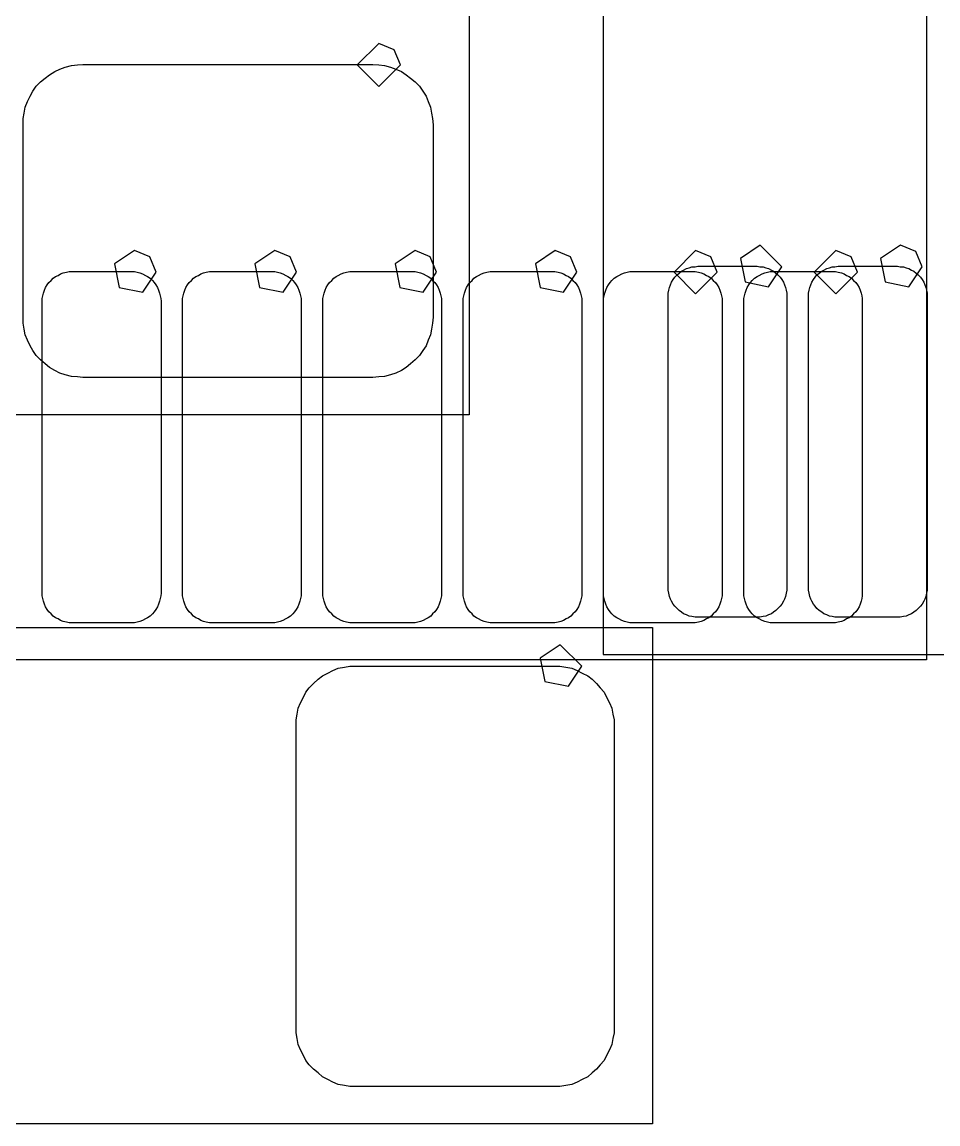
# Model space of a CAD drawing. Extents: x 114 to 258, y 8 to 198.
# Drawn here: x 199.31 to 203.55, y 47.04 to 52.14 of the extents above; entities that cross this region are included whole.
import ezdxf

# ---------------------------------------------------------------- set-up
doc = ezdxf.new("R2010")
doc.units = 0

msp = doc.modelspace()

# ---------------------------------------------------------------- linework, layer by layer
at = {"layer": 'Layer 1', "color": 7}
for points in [[(201.99858, 56.9085), (201.99858, 49.20976)], [(203.49718, 56.8831), (203.49718, 49.18436)], [(201.37882, 55.2194), (201.37882, 50.31974)], [(200.95972, 52.040006), (200.85972, 51.940006), (200.95972, 51.840006), (201.05972, 51.940006), (201.030431, 52.010717), (200.95972, 52.040006), (200.95972, 52.040006)], [(199.43318, 51.89454), (199.45858, 51.90978)], [(199.45858, 51.90978), (199.48144, 51.91994)], [(199.48144, 51.91994), (199.50684, 51.9301)], [(199.50684, 51.9301), (199.53478, 51.93772)], [(199.53478, 51.93772), (199.56272, 51.94026)], [(199.56272, 51.94026), (199.58812, 51.9428)], [(199.58812, 51.9428), (200.93178, 51.9428)], [(200.93178, 51.9428), (200.95972, 51.94026)], [(200.95972, 51.94026), (200.98512, 51.93772)], [(200.98512, 51.93772), (201.01306, 51.9301)], [(201.01306, 51.9301), (201.03846, 51.91994)], [(201.03846, 51.91994), (201.06386, 51.90978)], [(201.06386, 51.90978), (201.08672, 51.89454)], [(199.37222, 51.8412), (199.39254, 51.86152)], [(199.39254, 51.86152), (199.41286, 51.8793)], [(199.41286, 51.8793), (199.43318, 51.89454)], [(201.08672, 51.89454), (201.10704, 51.8793)], [(201.10704, 51.8793), (201.12736, 51.86152)], [(201.12736, 51.86152), (201.14768, 51.8412)], [(199.34428, 51.79548), (199.35698, 51.81834)], [(199.35698, 51.81834), (199.37222, 51.8412)], [(201.14768, 51.8412), (201.16292, 51.81834)], [(201.16292, 51.81834), (201.17816, 51.79548)], [(199.32142, 51.74468), (199.33158, 51.77008)], [(199.33158, 51.77008), (199.34428, 51.79548)], [(201.17816, 51.79548), (201.18832, 51.77008)], [(201.18832, 51.77008), (201.19848, 51.74468)], [(199.31126, 51.69134), (199.31634, 51.71674)], [(199.31634, 51.71674), (199.32142, 51.74468)], [(201.19848, 51.74468), (201.20356, 51.71674)], [(201.20356, 51.71674), (201.20864, 51.69134)], [(199.31126, 51.6634), (199.31126, 51.69134)], [(199.31126, 50.77186), (199.31126, 51.6634)], [(201.20864, 51.69134), (201.21118, 51.6634)], [(201.21118, 51.6634), (201.21118, 50.77186)], [(202.727306, 51.10554), (202.634918, 51.043808), (202.656595, 50.934829), (202.765574, 50.913152), (202.827306, 51.00554), (202.727306, 51.10554), (202.727306, 51.10554)], [(203.377292, 51.10554), (203.284904, 51.043808), (203.306581, 50.934829), (203.41556, 50.913152), (203.477292, 51.00554), (203.448003, 51.076251), (203.377292, 51.10554), (203.377292, 51.10554)], [(199.827134, 51.080648), (199.734746, 51.018916), (199.756423, 50.909937), (199.865402, 50.88826), (199.927134, 50.980648), (199.897845, 51.051359), (199.827134, 51.080648), (199.827134, 51.080648)], [(200.477374, 51.080648), (200.384986, 51.018916), (200.406663, 50.909937), (200.515642, 50.88826), (200.577374, 50.980648), (200.548085, 51.051359), (200.477374, 51.080648), (200.477374, 51.080648)], [(201.12736, 51.080648), (201.034972, 51.018916), (201.056649, 50.909937), (201.165628, 50.88826), (201.22736, 50.980648), (201.198071, 51.051359), (201.12736, 51.080648), (201.12736, 51.080648)], [(201.777346, 51.080648), (201.684958, 51.018916), (201.706635, 50.909937), (201.815614, 50.88826), (201.877346, 50.980648), (201.848057, 51.051359), (201.777346, 51.080648), (201.777346, 51.080648)], [(202.427332, 51.080648), (202.327332, 50.980648), (202.427332, 50.880648), (202.527332, 50.980648), (202.498043, 51.051359), (202.427332, 51.080648), (202.427332, 51.080648)], [(203.077318, 51.080648), (202.977318, 50.980648), (203.077318, 50.880648), (203.177318, 50.980648), (203.148029, 51.051359), (203.077318, 51.080648), (203.077318, 51.080648)], [(199.51192, 50.98014), (199.52462, 50.98268)], [(199.52462, 50.98268), (199.53732, 50.98268)], [(199.53732, 50.98268), (199.81164, 50.98268)], [(199.81164, 50.98268), (199.82688, 50.98268)], [(199.82688, 50.98268), (199.83958, 50.98014)], [(200.15962, 50.98014), (200.17486, 50.98268)], [(200.17486, 50.98268), (200.18756, 50.98268)], [(200.18756, 50.98268), (200.46188, 50.98268)], [(200.46188, 50.98268), (200.47712, 50.98268)], [(200.47712, 50.98268), (200.48982, 50.98014)], [(200.80986, 50.98014), (200.8251, 50.98268)], [(200.8251, 50.98268), (200.8378, 50.98268)], [(200.8378, 50.98268), (201.11212, 50.98268)], [(201.11212, 50.98268), (201.12736, 50.98268)], [(201.12736, 50.98268), (201.14006, 50.98014)], [(201.4601, 50.98014), (201.47534, 50.98268)], [(201.47534, 50.98268), (201.48804, 50.98268)], [(201.48804, 50.98268), (201.76236, 50.98268)], [(201.76236, 50.98268), (201.77506, 50.98268)], [(201.77506, 50.98268), (201.7903, 50.98014)], [(202.11034, 50.98014), (202.12304, 50.98268)], [(202.12304, 50.98268), (202.13828, 50.98268)], [(202.13828, 50.98268), (202.4126, 50.98268)], [(202.35164, 50.97506), (202.3618, 50.98522)], [(202.3618, 50.98522), (202.37196, 50.9903)], [(202.37196, 50.9903), (202.38466, 50.99792)], [(202.38466, 50.99792), (202.39736, 51.00046)], [(202.39736, 51.00046), (202.41006, 51.00554)], [(202.41006, 51.00554), (202.4253, 51.00554)], [(202.4126, 50.98268), (202.4253, 50.98268)], [(202.4253, 51.00554), (202.438, 51.00808)], [(202.4253, 50.98268), (202.44054, 50.98014)], [(202.438, 51.00808), (202.71232, 51.00808)], [(202.71232, 51.00808), (202.72502, 51.00554)], [(202.72502, 51.00554), (202.74026, 51.00554)], [(202.74026, 51.00554), (202.75296, 51.00046)], [(202.75296, 51.00046), (202.76566, 50.99792)], [(202.76058, 50.98014), (202.77328, 50.98268)], [(202.76566, 50.99792), (202.77836, 50.9903)], [(202.77328, 50.98268), (202.78852, 50.98268)], [(202.77836, 50.9903), (202.78852, 50.98522)], [(202.78852, 50.98522), (202.79868, 50.97506)], [(202.78852, 50.98268), (203.06284, 50.98268)], [(202.99934, 50.97506), (203.01204, 50.98522)], [(203.01204, 50.98522), (203.0222, 50.9903)], [(203.0222, 50.9903), (203.0349, 50.99792)], [(203.0349, 50.99792), (203.0476, 51.00046)], [(203.0476, 51.00046), (203.0603, 51.00554)], [(203.0603, 51.00554), (203.073, 51.00554)], [(203.06284, 50.98268), (203.07554, 50.98268)], [(203.073, 51.00554), (203.08824, 51.00808)], [(203.07554, 50.98268), (203.08824, 50.98014)], [(203.08824, 51.00808), (203.36256, 51.00808)], [(203.36256, 51.00808), (203.37526, 51.00554)], [(203.37526, 51.00554), (203.3905, 51.00554)], [(203.3905, 51.00554), (203.4032, 51.00046)], [(203.4032, 51.00046), (203.4159, 50.99792)], [(203.4159, 50.99792), (203.4286, 50.9903)], [(203.4286, 50.9903), (203.43876, 50.98522)], [(203.43876, 50.98522), (203.44892, 50.97506)], [(199.42302, 50.92172), (199.43064, 50.93188)], [(199.43064, 50.93188), (199.4408, 50.94204)], [(199.4408, 50.94204), (199.45096, 50.9522)], [(199.45096, 50.9522), (199.46112, 50.95982)], [(199.46112, 50.95982), (199.47382, 50.9649)], [(199.47382, 50.9649), (199.48398, 50.97252)], [(199.48398, 50.97252), (199.49668, 50.9776)], [(199.49668, 50.9776), (199.51192, 50.98014)], [(199.83958, 50.98014), (199.85228, 50.9776)], [(199.85228, 50.9776), (199.86498, 50.97252)], [(199.86498, 50.97252), (199.87768, 50.9649)], [(199.87768, 50.9649), (199.88784, 50.95982)], [(199.88784, 50.95982), (199.90054, 50.9522)], [(199.90054, 50.9522), (199.9107, 50.94204)], [(199.9107, 50.94204), (199.91832, 50.93188)], [(199.91832, 50.93188), (199.92594, 50.92172)], [(200.07326, 50.92172), (200.08088, 50.93188)], [(200.08088, 50.93188), (200.09104, 50.94204)], [(200.09104, 50.94204), (200.1012, 50.9522)], [(200.1012, 50.9522), (200.11136, 50.95982)], [(200.11136, 50.95982), (200.12406, 50.9649)], [(200.12406, 50.9649), (200.13422, 50.97252)], [(200.13422, 50.97252), (200.14692, 50.9776)], [(200.14692, 50.9776), (200.15962, 50.98014)], [(200.48982, 50.98014), (200.50252, 50.9776)], [(200.50252, 50.9776), (200.51522, 50.97252)], [(200.51522, 50.97252), (200.52792, 50.9649)], [(200.52792, 50.9649), (200.53808, 50.95982)], [(200.53808, 50.95982), (200.55078, 50.9522)], [(200.55078, 50.9522), (200.56094, 50.94204)], [(200.56094, 50.94204), (200.56856, 50.93188)], [(200.56856, 50.93188), (200.57618, 50.92172)], [(200.7235, 50.92172), (200.73112, 50.93188)], [(200.73112, 50.93188), (200.74128, 50.94204)], [(200.74128, 50.94204), (200.75144, 50.9522)], [(200.75144, 50.9522), (200.7616, 50.95982)], [(200.7616, 50.95982), (200.77176, 50.9649)], [(200.77176, 50.9649), (200.78446, 50.97252)], [(200.78446, 50.97252), (200.79716, 50.9776)], [(200.79716, 50.9776), (200.80986, 50.98014)], [(201.14006, 50.98014), (201.15276, 50.9776)], [(201.15276, 50.9776), (201.16546, 50.97252)], [(201.16546, 50.97252), (201.17816, 50.9649)], [(201.17816, 50.9649), (201.18832, 50.95982)], [(201.18832, 50.95982), (201.20102, 50.9522)], [(201.20102, 50.9522), (201.20864, 50.94204)], [(201.20864, 50.94204), (201.2188, 50.93188)], [(201.2188, 50.93188), (201.22642, 50.92172)], [(201.37374, 50.92172), (201.38136, 50.93188)], [(201.38136, 50.93188), (201.39152, 50.94204)], [(201.39152, 50.94204), (201.39914, 50.9522)], [(201.39914, 50.9522), (201.41184, 50.95982)], [(201.41184, 50.95982), (201.422, 50.9649)], [(201.422, 50.9649), (201.4347, 50.97252)], [(201.4347, 50.97252), (201.4474, 50.9776)], [(201.4474, 50.9776), (201.4601, 50.98014)], [(201.7903, 50.98014), (201.803, 50.9776)], [(201.803, 50.9776), (201.8157, 50.97252)], [(201.8157, 50.97252), (201.8284, 50.9649)], [(201.8284, 50.9649), (201.83856, 50.95982)], [(201.83856, 50.95982), (201.84872, 50.9522)], [(201.84872, 50.9522), (201.85888, 50.94204)], [(201.85888, 50.94204), (201.86904, 50.93188)], [(201.86904, 50.93188), (201.87666, 50.92172)], [(202.02398, 50.92172), (202.0316, 50.93188)], [(202.0316, 50.93188), (202.03922, 50.94204)], [(202.03922, 50.94204), (202.04938, 50.9522)], [(202.04938, 50.9522), (202.06208, 50.95982)], [(202.06208, 50.95982), (202.07224, 50.9649)], [(202.07224, 50.9649), (202.08494, 50.97252)], [(202.08494, 50.97252), (202.09764, 50.9776)], [(202.09764, 50.9776), (202.11034, 50.98014)], [(202.311, 50.92172), (202.31608, 50.93442)], [(202.31608, 50.93442), (202.3237, 50.94712)], [(202.3237, 50.94712), (202.33132, 50.95728)], [(202.33132, 50.95728), (202.34148, 50.96744)], [(202.34148, 50.96744), (202.35164, 50.97506)], [(202.44054, 50.98014), (202.45324, 50.9776)], [(202.45324, 50.9776), (202.46594, 50.97252)], [(202.46594, 50.97252), (202.47864, 50.9649)], [(202.47864, 50.9649), (202.4888, 50.95982)], [(202.4888, 50.95982), (202.49896, 50.9522)], [(202.49896, 50.9522), (202.50912, 50.94204)], [(202.50912, 50.94204), (202.51928, 50.93188)], [(202.51928, 50.93188), (202.5269, 50.92172)], [(202.67422, 50.92172), (202.68184, 50.93188)], [(202.68184, 50.93188), (202.68946, 50.94204)], [(202.68946, 50.94204), (202.69962, 50.9522)], [(202.69962, 50.9522), (202.71232, 50.95982)], [(202.71232, 50.95982), (202.72248, 50.9649)], [(202.72248, 50.9649), (202.73518, 50.97252)], [(202.73518, 50.97252), (202.74788, 50.9776)], [(202.74788, 50.9776), (202.76058, 50.98014)], [(202.79868, 50.97506), (202.80884, 50.96744)], [(202.80884, 50.96744), (202.819, 50.95728)], [(202.819, 50.95728), (202.82662, 50.94712)], [(202.82662, 50.94712), (202.83424, 50.93442)], [(202.83424, 50.93442), (202.83932, 50.92172)], [(202.96124, 50.92172), (202.96632, 50.93442)], [(202.96632, 50.93442), (202.97394, 50.94712)], [(202.97394, 50.94712), (202.98156, 50.95728)], [(202.98156, 50.95728), (202.98918, 50.96744)], [(202.98918, 50.96744), (202.99934, 50.97506)], [(203.08824, 50.98014), (203.10348, 50.9776)], [(203.10348, 50.9776), (203.11618, 50.97252)], [(203.11618, 50.97252), (203.12634, 50.9649)], [(203.12634, 50.9649), (203.13904, 50.95982)], [(203.13904, 50.95982), (203.1492, 50.9522)], [(203.1492, 50.9522), (203.15936, 50.94204)], [(203.15936, 50.94204), (203.16952, 50.93188)], [(203.16952, 50.93188), (203.17714, 50.92172)], [(203.44892, 50.97506), (203.45908, 50.96744)], [(203.45908, 50.96744), (203.46924, 50.95728)], [(203.46924, 50.95728), (203.47686, 50.94712)], [(203.47686, 50.94712), (203.48448, 50.93442)], [(203.48448, 50.93442), (203.48956, 50.92172)], [(199.4027, 50.87092), (199.40524, 50.88362)], [(199.40524, 50.88362), (199.41032, 50.89632)], [(199.41032, 50.89632), (199.4154, 50.90902)], [(199.4154, 50.90902), (199.42302, 50.92172)], [(199.92594, 50.92172), (199.93356, 50.90902)], [(199.93356, 50.90902), (199.93864, 50.89632)], [(199.93864, 50.89632), (199.94372, 50.88362)], [(199.94372, 50.88362), (199.94626, 50.87092)], [(200.05294, 50.87092), (200.05548, 50.88362)], [(200.05548, 50.88362), (200.06056, 50.89632)], [(200.06056, 50.89632), (200.06564, 50.90902)], [(200.06564, 50.90902), (200.07326, 50.92172)], [(200.57618, 50.92172), (200.5838, 50.90902)], [(200.5838, 50.90902), (200.58888, 50.89632)], [(200.58888, 50.89632), (200.59396, 50.88362)], [(200.59396, 50.88362), (200.5965, 50.87092)], [(200.70318, 50.87092), (200.70572, 50.88362)], [(200.70572, 50.88362), (200.7108, 50.89632)], [(200.7108, 50.89632), (200.71588, 50.90902)], [(200.71588, 50.90902), (200.7235, 50.92172)], [(201.22642, 50.92172), (201.23404, 50.90902)], [(201.23404, 50.90902), (201.23912, 50.89632)], [(201.23912, 50.89632), (201.2442, 50.88362)], [(201.2442, 50.88362), (201.24674, 50.87092)], [(201.35342, 50.87092), (201.35596, 50.88362)], [(201.35596, 50.88362), (201.36104, 50.89632)], [(201.36104, 50.89632), (201.36612, 50.90902)], [(201.36612, 50.90902), (201.37374, 50.92172)], [(201.87666, 50.92172), (201.88428, 50.90902)], [(201.88428, 50.90902), (201.88936, 50.89632)], [(201.88936, 50.89632), (201.89444, 50.88362)], [(201.89444, 50.88362), (201.89698, 50.87092)], [(202.00366, 50.87092), (202.0062, 50.88362)], [(202.0062, 50.88362), (202.01128, 50.89632)], [(202.01128, 50.89632), (202.01636, 50.90902)], [(202.01636, 50.90902), (202.02398, 50.92172)], [(202.30084, 50.88362), (202.30338, 50.89632)], [(202.30084, 50.87092), (202.30084, 50.88362)], [(202.30338, 50.89632), (202.30592, 50.90902)], [(202.30592, 50.90902), (202.311, 50.92172)], [(202.5269, 50.92172), (202.53452, 50.90902)], [(202.53452, 50.90902), (202.5396, 50.89632)], [(202.5396, 50.89632), (202.54468, 50.88362)], [(202.54468, 50.88362), (202.54722, 50.87092)], [(202.6539, 50.87092), (202.65644, 50.88362)], [(202.65644, 50.88362), (202.66152, 50.89632)], [(202.66152, 50.89632), (202.6666, 50.90902)], [(202.6666, 50.90902), (202.67422, 50.92172)], [(202.83932, 50.92172), (202.8444, 50.90902)], [(202.8444, 50.90902), (202.84694, 50.89632)], [(202.84694, 50.89632), (202.84948, 50.88362)], [(202.84948, 50.88362), (202.84948, 50.87092)], [(202.95108, 50.88362), (202.95362, 50.89632)], [(202.95108, 50.87092), (202.95108, 50.88362)], [(202.95362, 50.89632), (202.95616, 50.90902)], [(202.95616, 50.90902), (202.96124, 50.92172)], [(203.17714, 50.92172), (203.18476, 50.90902)], [(203.18476, 50.90902), (203.18984, 50.89632)], [(203.18984, 50.89632), (203.19492, 50.88362)], [(203.19492, 50.88362), (203.19746, 50.87092)], [(203.48956, 50.92172), (203.49464, 50.90902)], [(203.49464, 50.90902), (203.49718, 50.89632)], [(203.49718, 50.89632), (203.49972, 50.88362)], [(203.49972, 50.88362), (203.49972, 50.87092)], [(199.40016, 50.85822), (199.4027, 50.87092)], [(199.40016, 50.84552), (199.40016, 50.85822)], [(199.40016, 49.49424), (199.40016, 50.84552)], [(199.94626, 50.87092), (199.9488, 50.85822)], [(199.9488, 50.85822), (199.95134, 50.84552)], [(199.95134, 50.84552), (199.95134, 49.49424)], [(200.0504, 50.85822), (200.05294, 50.87092)], [(200.0504, 50.84552), (200.0504, 50.85822)], [(200.0504, 49.49424), (200.0504, 50.84552)], [(200.5965, 50.87092), (200.59904, 50.85822)], [(200.59904, 50.85822), (200.59904, 50.84552)], [(200.59904, 50.84552), (200.59904, 49.49424)], [(200.70064, 50.85822), (200.70318, 50.87092)], [(200.70064, 50.84552), (200.70064, 50.85822)], [(200.70064, 49.49424), (200.70064, 50.84552)], [(201.24674, 50.87092), (201.24928, 50.85822)], [(201.24928, 50.85822), (201.24928, 50.84552)], [(201.24928, 50.84552), (201.24928, 49.49424)], [(201.35088, 50.85822), (201.35342, 50.87092)], [(201.35088, 50.84552), (201.35088, 50.85822)], [(201.35088, 49.49424), (201.35088, 50.84552)], [(201.89698, 50.87092), (201.89952, 50.85822)], [(201.89952, 50.85822), (201.89952, 50.84552)], [(201.89952, 50.84552), (201.89952, 49.49424)], [(202.00112, 50.85822), (202.00366, 50.87092)], [(202.00112, 50.84552), (202.00112, 50.85822)], [(202.00112, 49.49424), (202.00112, 50.84552)], [(202.30084, 49.51964), (202.30084, 50.87092)], [(202.54722, 50.87092), (202.54976, 50.85822)], [(202.54976, 50.85822), (202.54976, 50.84552)], [(202.54976, 50.84552), (202.54976, 49.49424)], [(202.65136, 50.85822), (202.6539, 50.87092)], [(202.65136, 50.84552), (202.65136, 50.85822)], [(202.65136, 49.49424), (202.65136, 50.84552)], [(202.84948, 50.87092), (202.84948, 49.51964)], [(202.95108, 49.51964), (202.95108, 50.87092)], [(203.19746, 50.87092), (203.2, 50.85822)], [(203.2, 50.85822), (203.2, 50.84552)], [(203.2, 50.84552), (203.2, 49.49424)], [(203.49972, 50.87092), (203.49972, 49.51964)], [(199.31126, 50.74392), (199.31126, 50.77186)], [(199.31634, 50.71598), (199.31126, 50.74392)], [(201.20864, 50.74392), (201.20356, 50.71598)], [(201.21118, 50.77186), (201.20864, 50.74392)], [(199.32142, 50.69058), (199.31634, 50.71598)], [(199.33158, 50.66518), (199.32142, 50.69058)], [(201.19848, 50.69058), (201.18832, 50.66518)], [(201.20356, 50.71598), (201.19848, 50.69058)], [(199.34428, 50.63978), (199.33158, 50.66518)], [(199.35698, 50.61692), (199.34428, 50.63978)], [(201.17816, 50.63978), (201.16292, 50.61692)], [(201.18832, 50.66518), (201.17816, 50.63978)], [(199.37222, 50.59406), (199.35698, 50.61692)], [(199.39254, 50.57374), (199.37222, 50.59406)], [(199.41286, 50.55596), (199.39254, 50.57374)], [(201.12736, 50.57374), (201.10704, 50.55596)], [(201.14768, 50.59406), (201.12736, 50.57374)], [(201.16292, 50.61692), (201.14768, 50.59406)], [(199.43318, 50.53818), (199.41286, 50.55596)], [(199.45858, 50.52548), (199.43318, 50.53818)], [(199.48144, 50.51278), (199.45858, 50.52548)], [(201.06386, 50.52548), (201.03846, 50.51278)], [(201.08672, 50.53818), (201.06386, 50.52548)], [(201.10704, 50.55596), (201.08672, 50.53818)], [(199.50684, 50.50516), (199.48144, 50.51278)], [(199.53478, 50.49754), (199.50684, 50.50516)], [(199.56272, 50.495), (199.53478, 50.49754)], [(199.58812, 50.49246), (199.56272, 50.495)], [(200.93178, 50.49246), (199.58812, 50.49246)], [(200.95972, 50.495), (200.93178, 50.49246)], [(200.98512, 50.49754), (200.95972, 50.495)], [(201.01306, 50.50516), (200.98512, 50.49754)], [(201.03846, 50.51278), (201.01306, 50.50516)], [(201.37882, 50.31974), (199.13854, 50.31974)], [(202.30084, 49.50694), (202.30084, 49.51964)], [(202.30338, 49.49424), (202.30084, 49.50694)], [(202.84948, 49.50694), (202.84694, 49.49424)], [(202.84948, 49.51964), (202.84948, 49.50694)], [(202.95108, 49.50694), (202.95108, 49.51964)], [(202.95362, 49.49424), (202.95108, 49.50694)], [(203.49972, 49.50694), (203.49718, 49.49424)], [(203.49972, 49.51964), (203.49972, 49.50694)], [(199.40016, 49.48154), (199.40016, 49.49424)], [(199.4027, 49.46884), (199.40016, 49.48154)], [(199.40524, 49.45614), (199.4027, 49.46884)], [(199.41032, 49.44344), (199.40524, 49.45614)], [(199.94372, 49.45614), (199.93864, 49.44344)], [(199.94626, 49.46884), (199.94372, 49.45614)], [(199.9488, 49.48154), (199.94626, 49.46884)], [(199.95134, 49.49424), (199.9488, 49.48154)], [(200.0504, 49.48154), (200.0504, 49.49424)], [(200.05294, 49.46884), (200.0504, 49.48154)], [(200.05548, 49.45614), (200.05294, 49.46884)], [(200.06056, 49.44344), (200.05548, 49.45614)], [(200.59396, 49.45614), (200.58888, 49.44344)], [(200.5965, 49.46884), (200.59396, 49.45614)], [(200.59904, 49.48154), (200.5965, 49.46884)], [(200.59904, 49.49424), (200.59904, 49.48154)], [(200.70064, 49.48154), (200.70064, 49.49424)], [(200.70318, 49.46884), (200.70064, 49.48154)], [(200.70572, 49.45614), (200.70318, 49.46884)], [(200.7108, 49.44344), (200.70572, 49.45614)], [(201.2442, 49.45614), (201.23912, 49.44344)], [(201.24674, 49.46884), (201.2442, 49.45614)], [(201.24928, 49.48154), (201.24674, 49.46884)], [(201.24928, 49.49424), (201.24928, 49.48154)], [(201.35088, 49.48154), (201.35088, 49.49424)], [(201.35342, 49.46884), (201.35088, 49.48154)], [(201.35596, 49.45614), (201.35342, 49.46884)], [(201.36104, 49.44344), (201.35596, 49.45614)], [(201.89444, 49.45614), (201.88936, 49.44344)], [(201.89698, 49.46884), (201.89444, 49.45614)], [(201.89952, 49.48154), (201.89698, 49.46884)], [(201.89952, 49.49424), (201.89952, 49.48154)], [(202.00112, 49.48154), (202.00112, 49.49424)], [(202.00366, 49.46884), (202.00112, 49.48154)], [(202.0062, 49.45614), (202.00366, 49.46884)], [(202.01128, 49.44344), (202.0062, 49.45614)], [(202.30592, 49.479), (202.30338, 49.49424)], [(202.311, 49.4663), (202.30592, 49.479)], [(202.31608, 49.45614), (202.311, 49.4663)], [(202.3237, 49.44344), (202.31608, 49.45614)], [(202.54468, 49.45614), (202.5396, 49.44344)], [(202.54722, 49.46884), (202.54468, 49.45614)], [(202.54976, 49.48154), (202.54722, 49.46884)], [(202.54976, 49.49424), (202.54976, 49.48154)], [(202.65136, 49.48154), (202.65136, 49.49424)], [(202.6539, 49.46884), (202.65136, 49.48154)], [(202.65644, 49.45614), (202.6539, 49.46884)], [(202.66152, 49.44344), (202.65644, 49.45614)], [(202.83424, 49.45614), (202.82662, 49.44344)], [(202.83932, 49.4663), (202.83424, 49.45614)], [(202.8444, 49.479), (202.83932, 49.4663)], [(202.84694, 49.49424), (202.8444, 49.479)], [(202.95616, 49.479), (202.95362, 49.49424)], [(202.96124, 49.4663), (202.95616, 49.479)], [(202.96632, 49.45614), (202.96124, 49.4663)], [(202.97394, 49.44344), (202.96632, 49.45614)], [(203.19492, 49.45614), (203.18984, 49.44344)], [(203.19746, 49.46884), (203.19492, 49.45614)], [(203.2, 49.48154), (203.19746, 49.46884)], [(203.2, 49.49424), (203.2, 49.48154)], [(203.48448, 49.45614), (203.47686, 49.44344)], [(203.48956, 49.4663), (203.48448, 49.45614)], [(203.49464, 49.479), (203.48956, 49.4663)], [(203.49718, 49.49424), (203.49464, 49.479)], [(199.4154, 49.43074), (199.41032, 49.44344)], [(199.42302, 49.41804), (199.4154, 49.43074)], [(199.43064, 49.40788), (199.42302, 49.41804)], [(199.4408, 49.39772), (199.43064, 49.40788)], [(199.91832, 49.40788), (199.9107, 49.39772)], [(199.92594, 49.41804), (199.91832, 49.40788)], [(199.93356, 49.43074), (199.92594, 49.41804)], [(199.93864, 49.44344), (199.93356, 49.43074)], [(200.06564, 49.43074), (200.06056, 49.44344)], [(200.07326, 49.41804), (200.06564, 49.43074)], [(200.08088, 49.40788), (200.07326, 49.41804)], [(200.09104, 49.39772), (200.08088, 49.40788)], [(200.56856, 49.40788), (200.56094, 49.39772)], [(200.57618, 49.41804), (200.56856, 49.40788)], [(200.5838, 49.43074), (200.57618, 49.41804)], [(200.58888, 49.44344), (200.5838, 49.43074)], [(200.71588, 49.43074), (200.7108, 49.44344)], [(200.7235, 49.41804), (200.71588, 49.43074)], [(200.73112, 49.40788), (200.7235, 49.41804)], [(200.74128, 49.39772), (200.73112, 49.40788)], [(201.2188, 49.40788), (201.20864, 49.39772)], [(201.22642, 49.41804), (201.2188, 49.40788)], [(201.23404, 49.43074), (201.22642, 49.41804)], [(201.23912, 49.44344), (201.23404, 49.43074)], [(201.36612, 49.43074), (201.36104, 49.44344)], [(201.37374, 49.41804), (201.36612, 49.43074)], [(201.38136, 49.40788), (201.37374, 49.41804)], [(201.39152, 49.39772), (201.38136, 49.40788)], [(201.86904, 49.40788), (201.85888, 49.39772)], [(201.87666, 49.41804), (201.86904, 49.40788)], [(201.88428, 49.43074), (201.87666, 49.41804)], [(201.88936, 49.44344), (201.88428, 49.43074)], [(202.01636, 49.43074), (202.01128, 49.44344)], [(202.02398, 49.41804), (202.01636, 49.43074)], [(202.0316, 49.40788), (202.02398, 49.41804)], [(202.03922, 49.39772), (202.0316, 49.40788)], [(202.33132, 49.43328), (202.3237, 49.44344)], [(202.34148, 49.42312), (202.33132, 49.43328)], [(202.35164, 49.41296), (202.34148, 49.42312)], [(202.3618, 49.40534), (202.35164, 49.41296)], [(202.37196, 49.39772), (202.3618, 49.40534)], [(202.51928, 49.40788), (202.50912, 49.39772)], [(202.5269, 49.41804), (202.51928, 49.40788)], [(202.53452, 49.43074), (202.5269, 49.41804)], [(202.5396, 49.44344), (202.53452, 49.43074)], [(202.6666, 49.43074), (202.66152, 49.44344)], [(202.67422, 49.41804), (202.6666, 49.43074)], [(202.68184, 49.40788), (202.67422, 49.41804)], [(202.68946, 49.39772), (202.68184, 49.40788)], [(202.78852, 49.40534), (202.77836, 49.39772)], [(202.79868, 49.41296), (202.78852, 49.40534)], [(202.80884, 49.42312), (202.79868, 49.41296)], [(202.819, 49.43328), (202.80884, 49.42312)], [(202.82662, 49.44344), (202.819, 49.43328)], [(202.98156, 49.43328), (202.97394, 49.44344)], [(202.98918, 49.42312), (202.98156, 49.43328)], [(202.99934, 49.41296), (202.98918, 49.42312)], [(203.01204, 49.40534), (202.99934, 49.41296)], [(203.0222, 49.39772), (203.01204, 49.40534)], [(203.16952, 49.40788), (203.15936, 49.39772)], [(203.17714, 49.41804), (203.16952, 49.40788)], [(203.18476, 49.43074), (203.17714, 49.41804)], [(203.18984, 49.44344), (203.18476, 49.43074)], [(203.43876, 49.40534), (203.4286, 49.39772)], [(203.44892, 49.41296), (203.43876, 49.40534)], [(203.45908, 49.42312), (203.44892, 49.41296)], [(203.46924, 49.43328), (203.45908, 49.42312)], [(203.47686, 49.44344), (203.46924, 49.43328)], [(199.45096, 49.38756), (199.4408, 49.39772)], [(199.46112, 49.37994), (199.45096, 49.38756)], [(199.47382, 49.37486), (199.46112, 49.37994)], [(199.48398, 49.36724), (199.47382, 49.37486)], [(199.49668, 49.36216), (199.48398, 49.36724)], [(199.51192, 49.35962), (199.49668, 49.36216)], [(199.52462, 49.35708), (199.51192, 49.35962)], [(199.53732, 49.35708), (199.52462, 49.35708)], [(199.81164, 49.35708), (199.53732, 49.35708)], [(199.82688, 49.35708), (199.81164, 49.35708)], [(199.83958, 49.35962), (199.82688, 49.35708)], [(199.85228, 49.36216), (199.83958, 49.35962)], [(199.86498, 49.36724), (199.85228, 49.36216)], [(199.87768, 49.37486), (199.86498, 49.36724)], [(199.88784, 49.37994), (199.87768, 49.37486)], [(199.90054, 49.38756), (199.88784, 49.37994)], [(199.9107, 49.39772), (199.90054, 49.38756)], [(200.1012, 49.38756), (200.09104, 49.39772)], [(200.11136, 49.37994), (200.1012, 49.38756)], [(200.12406, 49.37486), (200.11136, 49.37994)], [(200.13422, 49.36724), (200.12406, 49.37486)], [(200.14692, 49.36216), (200.13422, 49.36724)], [(200.15962, 49.35962), (200.14692, 49.36216)], [(200.17486, 49.35708), (200.15962, 49.35962)], [(200.18756, 49.35708), (200.17486, 49.35708)], [(200.46188, 49.35708), (200.18756, 49.35708)], [(200.47712, 49.35708), (200.46188, 49.35708)], [(200.48982, 49.35962), (200.47712, 49.35708)], [(200.50252, 49.36216), (200.48982, 49.35962)], [(200.51522, 49.36724), (200.50252, 49.36216)], [(200.52792, 49.37486), (200.51522, 49.36724)], [(200.53808, 49.37994), (200.52792, 49.37486)], [(200.55078, 49.38756), (200.53808, 49.37994)], [(200.56094, 49.39772), (200.55078, 49.38756)], [(200.75144, 49.38756), (200.74128, 49.39772)], [(200.7616, 49.37994), (200.75144, 49.38756)], [(200.77176, 49.37486), (200.7616, 49.37994)], [(200.78446, 49.36724), (200.77176, 49.37486)], [(200.79716, 49.36216), (200.78446, 49.36724)], [(200.80986, 49.35962), (200.79716, 49.36216)], [(200.8251, 49.35708), (200.80986, 49.35962)], [(200.8378, 49.35708), (200.8251, 49.35708)], [(201.11212, 49.35708), (200.8378, 49.35708)], [(201.12736, 49.35708), (201.11212, 49.35708)], [(201.14006, 49.35962), (201.12736, 49.35708)], [(201.15276, 49.36216), (201.14006, 49.35962)], [(201.16546, 49.36724), (201.15276, 49.36216)], [(201.17816, 49.37486), (201.16546, 49.36724)], [(201.18832, 49.37994), (201.17816, 49.37486)], [(201.20102, 49.38756), (201.18832, 49.37994)], [(201.20864, 49.39772), (201.20102, 49.38756)], [(201.39914, 49.38756), (201.39152, 49.39772)], [(201.41184, 49.37994), (201.39914, 49.38756)], [(201.422, 49.37486), (201.41184, 49.37994)], [(201.4347, 49.36724), (201.422, 49.37486)], [(201.4474, 49.36216), (201.4347, 49.36724)], [(201.4601, 49.35962), (201.4474, 49.36216)], [(201.47534, 49.35708), (201.4601, 49.35962)], [(201.48804, 49.35708), (201.47534, 49.35708)], [(201.76236, 49.35708), (201.48804, 49.35708)], [(201.77506, 49.35708), (201.76236, 49.35708)], [(201.7903, 49.35962), (201.77506, 49.35708)], [(201.803, 49.36216), (201.7903, 49.35962)], [(201.8157, 49.36724), (201.803, 49.36216)], [(201.8284, 49.37486), (201.8157, 49.36724)], [(201.83856, 49.37994), (201.8284, 49.37486)], [(201.84872, 49.38756), (201.83856, 49.37994)], [(201.85888, 49.39772), (201.84872, 49.38756)], [(202.04938, 49.38756), (202.03922, 49.39772)], [(202.06208, 49.37994), (202.04938, 49.38756)], [(202.07224, 49.37486), (202.06208, 49.37994)], [(202.08494, 49.36724), (202.07224, 49.37486)], [(202.09764, 49.36216), (202.08494, 49.36724)], [(202.11034, 49.35962), (202.09764, 49.36216)], [(202.12304, 49.35708), (202.11034, 49.35962)], [(202.13828, 49.35708), (202.12304, 49.35708)], [(202.4126, 49.35708), (202.13828, 49.35708)], [(202.38466, 49.39264), (202.37196, 49.39772)], [(202.39736, 49.38756), (202.38466, 49.39264)], [(202.41006, 49.38502), (202.39736, 49.38756)], [(202.4253, 49.38248), (202.41006, 49.38502)], [(202.4253, 49.35708), (202.4126, 49.35708)], [(202.438, 49.38248), (202.4253, 49.38248)], [(202.44054, 49.35962), (202.4253, 49.35708)], [(202.71232, 49.38248), (202.438, 49.38248)], [(202.45324, 49.36216), (202.44054, 49.35962)], [(202.46594, 49.36724), (202.45324, 49.36216)], [(202.47864, 49.37486), (202.46594, 49.36724)], [(202.4888, 49.37994), (202.47864, 49.37486)], [(202.49896, 49.38756), (202.4888, 49.37994)], [(202.50912, 49.39772), (202.49896, 49.38756)], [(202.69962, 49.38756), (202.68946, 49.39772)], [(202.71232, 49.37994), (202.69962, 49.38756)], [(202.72502, 49.38248), (202.71232, 49.38248)], [(202.72248, 49.37486), (202.71232, 49.37994)], [(202.73518, 49.36724), (202.72248, 49.37486)], [(202.74026, 49.38502), (202.72502, 49.38248)], [(202.74788, 49.36216), (202.73518, 49.36724)], [(202.75296, 49.38756), (202.74026, 49.38502)], [(202.76058, 49.35962), (202.74788, 49.36216)], [(202.76566, 49.39264), (202.75296, 49.38756)], [(202.77328, 49.35708), (202.76058, 49.35962)], [(202.77836, 49.39772), (202.76566, 49.39264)], [(202.78852, 49.35708), (202.77328, 49.35708)], [(203.06284, 49.35708), (202.78852, 49.35708)], [(203.0349, 49.39264), (203.0222, 49.39772)], [(203.0476, 49.38756), (203.0349, 49.39264)], [(203.0603, 49.38502), (203.0476, 49.38756)], [(203.073, 49.38248), (203.0603, 49.38502)], [(203.07554, 49.35708), (203.06284, 49.35708)], [(203.08824, 49.38248), (203.073, 49.38248)], [(203.08824, 49.35962), (203.07554, 49.35708)], [(203.36256, 49.38248), (203.08824, 49.38248)], [(203.10348, 49.36216), (203.08824, 49.35962)], [(203.11618, 49.36724), (203.10348, 49.36216)], [(203.12634, 49.37486), (203.11618, 49.36724)], [(203.13904, 49.37994), (203.12634, 49.37486)], [(203.1492, 49.38756), (203.13904, 49.37994)], [(203.15936, 49.39772), (203.1492, 49.38756)], [(203.37526, 49.38248), (203.36256, 49.38248)], [(203.3905, 49.38502), (203.37526, 49.38248)], [(203.4032, 49.38756), (203.3905, 49.38502)], [(203.4159, 49.39264), (203.4032, 49.38756)], [(203.4286, 49.39772), (203.4159, 49.39264)], [(197.2691, 49.33422), (202.22718, 49.33422)], [(202.22718, 49.33422), (202.22718, 47.03552)], [(201.800206, 49.254896), (201.707818, 49.193164), (201.729495, 49.084185), (201.838474, 49.062508), (201.900206, 49.154896), (201.800206, 49.254896), (201.800206, 49.254896)], [(201.99858, 49.20976), (208.99882, 49.20976)], [(203.49718, 49.18436), (196.49948, 49.18436)], [(200.74636, 49.1361), (200.77176, 49.14626)], [(200.77176, 49.14626), (200.7997, 49.15134)], [(200.7997, 49.15134), (200.8251, 49.15642)], [(200.8251, 49.15642), (200.85304, 49.15642)], [(200.85304, 49.15642), (201.77252, 49.15642)], [(201.77252, 49.15642), (201.79792, 49.15642)], [(201.79792, 49.15642), (201.82586, 49.15134)], [(201.82586, 49.15134), (201.8538, 49.14626)], [(201.8538, 49.14626), (201.8792, 49.1361)], [(200.65746, 49.07514), (200.67778, 49.09546)], [(200.67778, 49.09546), (200.6981, 49.1107)], [(200.6981, 49.1107), (200.7235, 49.1234)], [(200.7235, 49.1234), (200.74636, 49.1361)], [(201.8792, 49.1361), (201.90206, 49.1234)], [(201.90206, 49.1234), (201.92746, 49.1107)], [(201.92746, 49.1107), (201.94778, 49.09546)], [(201.94778, 49.09546), (201.9681, 49.07514)], [(200.6219, 49.0345), (200.63714, 49.05482)], [(200.63714, 49.05482), (200.65746, 49.07514)], [(201.9681, 49.07514), (201.98588, 49.05482)], [(201.98588, 49.05482), (202.00366, 49.0345)], [(200.5965, 48.98624), (200.6092, 49.0091)], [(200.6092, 49.0091), (200.6219, 49.0345)], [(202.00366, 49.0345), (202.01636, 49.0091)], [(202.01636, 49.0091), (202.02906, 48.98624)], [(200.58126, 48.9329), (200.58634, 48.96084)], [(200.58634, 48.96084), (200.5965, 48.98624)], [(202.02906, 48.98624), (202.03922, 48.96084)], [(202.03922, 48.96084), (202.0443, 48.9329)], [(200.57618, 48.9075), (200.58126, 48.9329)], [(200.57618, 48.87956), (200.57618, 48.9075)], [(202.0443, 48.9329), (202.04938, 48.9075)], [(202.04938, 48.9075), (202.04938, 48.87956)], [(200.57618, 47.4851), (200.57618, 48.87956)], [(202.04938, 48.87956), (202.04938, 47.4851)], [(200.57618, 47.45716), (200.57618, 47.4851)], [(202.04938, 47.4851), (202.04938, 47.45716)], [(200.58126, 47.43176), (200.57618, 47.45716)], [(200.58634, 47.40382), (200.58126, 47.43176)], [(202.0443, 47.43176), (202.03922, 47.40382)], [(202.04938, 47.45716), (202.0443, 47.43176)], [(200.5965, 47.37842), (200.58634, 47.40382)], [(200.6092, 47.35556), (200.5965, 47.37842)], [(202.02906, 47.37842), (202.01636, 47.35556)], [(202.03922, 47.40382), (202.02906, 47.37842)], [(200.6219, 47.33016), (200.6092, 47.35556)], [(200.63714, 47.30984), (200.6219, 47.33016)], [(200.65746, 47.28952), (200.63714, 47.30984)], [(201.98588, 47.30984), (201.9681, 47.28952)], [(202.00366, 47.33016), (201.98588, 47.30984)], [(202.01636, 47.35556), (202.00366, 47.33016)], [(200.67778, 47.27174), (200.65746, 47.28952)], [(200.6981, 47.25396), (200.67778, 47.27174)], [(201.94778, 47.27174), (201.92746, 47.25396)], [(201.9681, 47.28952), (201.94778, 47.27174)], [(200.7235, 47.24126), (200.6981, 47.25396)], [(200.74636, 47.22856), (200.7235, 47.24126)], [(200.77176, 47.2184), (200.74636, 47.22856)], [(200.7997, 47.21332), (200.77176, 47.2184)], [(200.8251, 47.20824), (200.7997, 47.21332)], [(200.85304, 47.20824), (200.8251, 47.20824)], [(201.77252, 47.20824), (200.85304, 47.20824)], [(201.79792, 47.20824), (201.77252, 47.20824)], [(201.82586, 47.21332), (201.79792, 47.20824)], [(201.8538, 47.2184), (201.82586, 47.21332)], [(201.8792, 47.22856), (201.8538, 47.2184)], [(201.90206, 47.24126), (201.8792, 47.22856)], [(201.92746, 47.25396), (201.90206, 47.24126)], [(202.22718, 47.03552), (197.2691, 47.03552)]]:
    msp.add_lwpolyline(points, dxfattribs=at)

doc.saveas('drawing.dxf')
